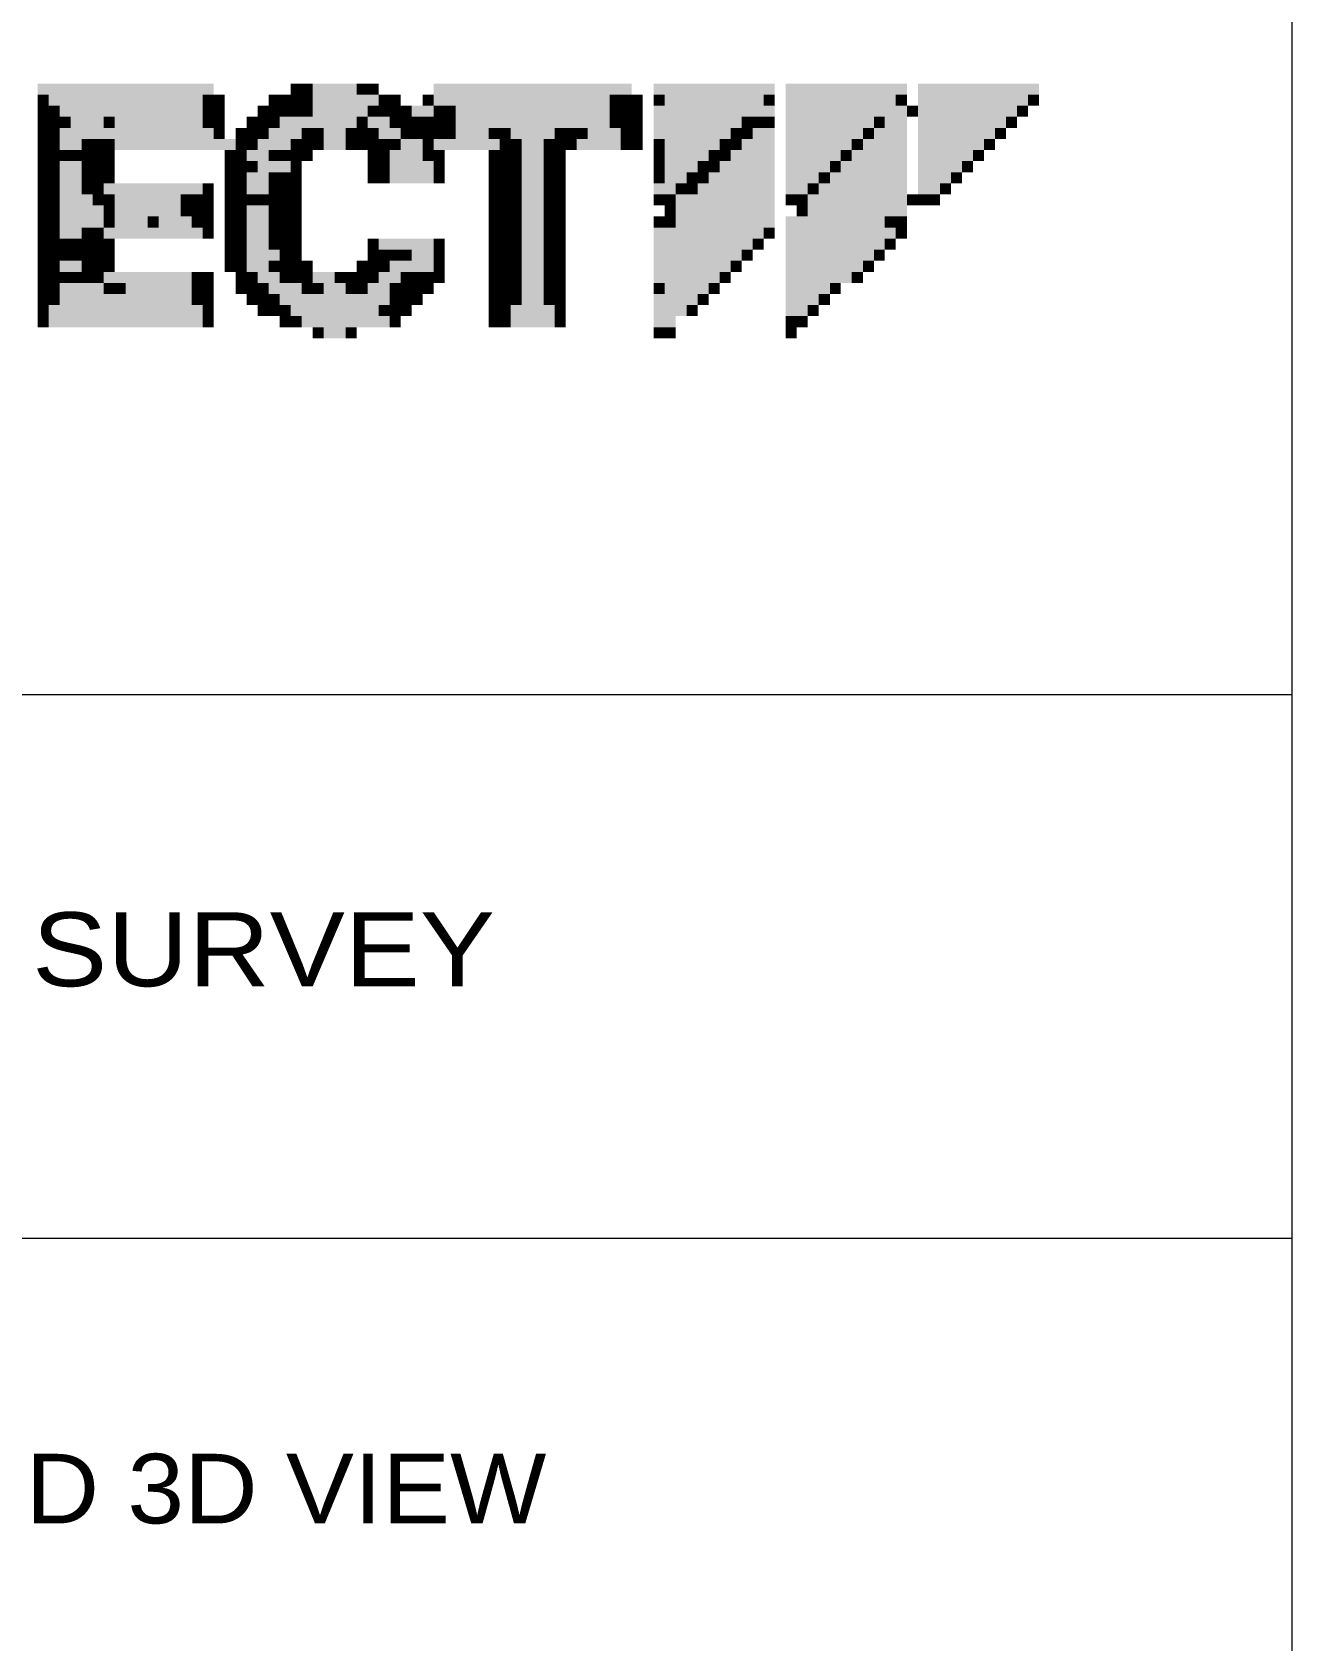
# Paper-space layout '02 Chimney' of a CAD drawing. Header units: millimetres. Extents: x 5 to 415, y 5 to 287.
# Drawn here: x 377.73 to 414.51, y 52.41 to 99.39 of the extents above; entities that cross this region are included whole.
import ezdxf

# ---------------------------------------------------------------- set-up
doc = ezdxf.new("R2010")
doc.units = ezdxf.units.MM
for name, color, linetype in [('BRANDING', 7, 'Continuous'), ('SHEET_GEOMETRY', 7, 'Continuous'), ('SHEET_TEXT', 7, 'Continuous')]:
    doc.layers.add(name, color=color, linetype=linetype)

# ---------------------------------------------------------------- blocks, each defined once
blk = doc.blocks.new('SHEET_02_CHIMNEY')
at = {"layer": 'BRANDING', "color": 255}
for points in [[(377.888, 97.563), (383.029, 97.563), (377.888, 97.886), (383.029, 97.886)], [(385.278, 97.563), (385.599, 97.563), (385.278, 97.886), (385.599, 97.886)], [(387.527, 97.563), (387.848, 97.563), (387.527, 97.886), (387.848, 97.886)], [(389.455, 97.563), (395.238, 97.563), (389.455, 97.886), (395.238, 97.886)], [(395.881, 97.563), (399.415, 97.563), (395.881, 97.886), (399.415, 97.886)], [(399.736, 97.563), (403.271, 97.563), (399.736, 97.886), (403.271, 97.886)], [(403.592, 97.563), (407.126, 97.563), (403.592, 97.886), (407.126, 97.886)], [(389.133, 97.24), (389.455, 97.24), (389.133, 97.563), (389.455, 97.563)], [(395.238, 97.24), (395.56, 97.24), (395.238, 97.563), (395.56, 97.563)], [(402.949, 97.24), (403.271, 97.24), (402.949, 97.563), (403.271, 97.563)], [(388.812, 96.916), (389.455, 96.916), (388.812, 97.24), (389.455, 97.24)], [(389.133, 96.593), (389.455, 96.593), (389.133, 96.916), (389.455, 96.916)], [(403.271, 96.916), (403.592, 96.916), (403.271, 97.24), (403.592, 97.24)], [(389.455, 96.269), (389.776, 96.269), (389.455, 96.593), (389.776, 96.593)], [(383.029, 95.946), (383.671, 95.946), (383.029, 96.269), (383.671, 96.269)], [(385.599, 95.623), (385.92, 95.623), (385.599, 95.946), (385.92, 95.946)], [(386.242, 95.946), (386.884, 95.946), (386.242, 96.269), (386.884, 96.269)], [(391.061, 95.623), (391.383, 95.623), (391.061, 95.946), (391.383, 95.946)], [(395.238, 95.946), (395.56, 95.946), (395.238, 96.269), (395.56, 96.269)], [(391.061, 95.299), (391.383, 95.299), (391.061, 95.623), (391.383, 95.623)], [(404.877, 95.299), (405.199, 95.299), (404.877, 95.623), (405.199, 95.623)], [(387.527, 94.976), (387.848, 94.976), (387.527, 95.299), (387.848, 95.299)], [(391.061, 94.976), (391.383, 94.976), (391.061, 95.299), (391.383, 95.299)], [(391.061, 94.653), (391.383, 94.653), (391.061, 94.976), (391.383, 94.976)], [(404.235, 94.653), (404.556, 94.653), (404.235, 94.976), (404.556, 94.976)], [(404.556, 94.976), (404.877, 94.976), (404.556, 95.299), (404.877, 95.299)], [(391.061, 94.329), (391.383, 94.329), (391.061, 94.653), (391.383, 94.653)], [(403.271, 94.329), (403.592, 94.329), (403.271, 94.653), (403.592, 94.653)], [(403.913, 94.329), (404.235, 94.329), (403.913, 94.653), (404.235, 94.653)], [(391.061, 94.006), (391.383, 94.006), (391.061, 94.329), (391.383, 94.329)], [(391.061, 93.682), (391.383, 93.682), (391.061, 94.006), (391.383, 94.006)], [(396.202, 94.006), (396.523, 94.006), (396.202, 94.329), (396.523, 94.329)], [(400.058, 94.006), (400.379, 94.006), (400.058, 94.329), (400.379, 94.329)], [(382.707, 93.359), (383.029, 93.359), (382.707, 93.682), (383.029, 93.682)], [(391.061, 93.359), (391.383, 93.359), (391.061, 93.682), (391.383, 93.682)], [(402.949, 93.359), (403.271, 93.359), (402.949, 93.682), (403.271, 93.682)], [(387.527, 93.036), (387.848, 93.036), (387.527, 93.359), (387.848, 93.359)], [(391.061, 93.036), (391.383, 93.036), (391.061, 93.359), (391.383, 93.359)], [(391.061, 92.712), (391.383, 92.712), (391.061, 93.036), (391.383, 93.036)], [(398.451, 92.712), (398.773, 92.712), (398.451, 93.036), (398.773, 93.036)], [(398.773, 93.036), (399.094, 93.036), (398.773, 93.359), (399.094, 93.359)], [(402.307, 92.712), (402.628, 92.712), (402.307, 93.036), (402.628, 93.036)], [(402.628, 93.036), (402.949, 93.036), (402.628, 93.359), (402.949, 93.359)], [(387.206, 92.389), (387.527, 92.389), (387.206, 92.712), (387.527, 92.712)], [(391.061, 92.389), (391.383, 92.389), (391.061, 92.712), (391.383, 92.712)], [(398.13, 92.389), (398.451, 92.389), (398.13, 92.712), (398.451, 92.712)], [(401.986, 92.389), (402.307, 92.389), (401.986, 92.712), (402.307, 92.712)], [(389.455, 92.066), (389.776, 92.066), (389.455, 92.389), (389.776, 92.389)], [(391.061, 92.066), (391.383, 92.066), (391.061, 92.389), (391.383, 92.389)], [(397.809, 92.066), (398.13, 92.066), (397.809, 92.389), (398.13, 92.389)], [(401.664, 92.066), (401.986, 92.066), (401.664, 92.389), (401.986, 92.389)], [(391.061, 91.742), (391.383, 91.742), (391.061, 92.066), (391.383, 92.066)], [(391.061, 91.419), (391.383, 91.419), (391.061, 91.742), (391.383, 91.742)], [(397.166, 91.419), (397.487, 91.419), (397.166, 91.742), (397.487, 91.742)], [(397.487, 91.742), (397.809, 91.742), (397.487, 92.066), (397.809, 92.066)], [(391.061, 91.095), (391.383, 91.095), (391.061, 91.419), (391.383, 91.419)], [(396.845, 91.095), (397.166, 91.095), (396.845, 91.419), (397.166, 91.419)], [(385.92, 90.449), (386.242, 90.449), (385.92, 90.772), (386.242, 90.772)], [(386.884, 90.449), (387.206, 90.449), (386.884, 90.772), (387.206, 90.772)], [(388.17, 90.772), (388.491, 90.772), (388.17, 91.095), (388.491, 91.095)], [(391.061, 90.772), (391.383, 90.772), (391.061, 91.095), (391.383, 91.095)], [(396.202, 90.449), (396.523, 90.449), (396.202, 90.772), (396.523, 90.772)]]:
    blk.add_solid(points, dxfattribs=at)
at = {"layer": 'BRANDING', "color": 254}
for points in [[(385.599, 97.563), (385.92, 97.563), (385.599, 97.886), (385.92, 97.886)], [(387.206, 97.563), (387.527, 97.563), (387.206, 97.886), (387.527, 97.886)], [(383.029, 97.24), (383.35, 97.24), (383.029, 97.563), (383.35, 97.563)], [(384.635, 97.24), (384.957, 97.24), (384.635, 97.563), (384.957, 97.563)], [(388.17, 97.24), (388.491, 97.24), (388.17, 97.563), (388.491, 97.563)], [(399.094, 97.24), (399.415, 97.24), (399.094, 97.563), (399.415, 97.563)], [(406.805, 97.24), (407.126, 97.24), (406.805, 97.563), (407.126, 97.563)], [(383.029, 96.916), (383.35, 96.916), (383.029, 97.24), (383.35, 97.24)], [(383.029, 96.593), (383.35, 96.593), (383.029, 96.916), (383.35, 96.916)], [(395.238, 96.916), (395.56, 96.916), (395.238, 97.24), (395.56, 97.24)], [(395.238, 96.593), (395.56, 96.593), (395.238, 96.916), (395.56, 96.916)], [(398.451, 96.593), (398.773, 96.593), (398.451, 96.916), (398.773, 96.916)], [(398.773, 96.916), (399.415, 96.916), (398.773, 97.24), (399.415, 97.24)], [(402.307, 96.593), (402.628, 96.593), (402.307, 96.916), (402.628, 96.916)], [(402.628, 96.916), (403.271, 96.916), (402.628, 97.24), (403.271, 97.24)], [(406.162, 96.593), (406.484, 96.593), (406.162, 96.916), (406.484, 96.916)], [(406.484, 96.916), (406.805, 96.916), (406.484, 97.24), (406.805, 97.24)], [(383.029, 96.269), (383.35, 96.269), (383.029, 96.593), (383.35, 96.593)], [(395.238, 96.269), (395.56, 96.269), (395.238, 96.593), (395.56, 96.593)], [(398.13, 96.269), (398.451, 96.269), (398.13, 96.593), (398.451, 96.593)], [(401.986, 96.269), (402.307, 96.269), (401.986, 96.593), (402.307, 96.593)], [(405.841, 96.269), (406.162, 96.269), (405.841, 96.593), (406.162, 96.593)], [(379.816, 95.623), (380.137, 95.623), (379.816, 95.946), (380.137, 95.946)], [(380.137, 95.946), (383.029, 95.946), (380.137, 96.269), (383.029, 96.269)], [(383.35, 95.623), (383.671, 95.623), (383.35, 95.946), (383.671, 95.946)], [(385.92, 95.946), (386.242, 95.946), (385.92, 96.269), (386.242, 96.269)], [(386.884, 95.946), (387.206, 95.946), (386.884, 96.269), (387.206, 96.269)], [(389.455, 95.946), (390.097, 95.946), (389.455, 96.269), (390.097, 96.269)], [(393.31, 95.946), (393.632, 95.946), (393.31, 96.269), (393.632, 96.269)], [(394.917, 95.946), (395.238, 95.946), (394.917, 96.269), (395.238, 96.269)], [(397.487, 95.623), (397.809, 95.623), (397.487, 95.946), (397.809, 95.946)], [(397.809, 95.946), (398.13, 95.946), (397.809, 96.269), (398.13, 96.269)], [(401.343, 95.623), (401.664, 95.623), (401.343, 95.946), (401.664, 95.946)], [(401.664, 95.946), (401.986, 95.946), (401.664, 96.269), (401.986, 96.269)], [(405.199, 95.623), (405.52, 95.623), (405.199, 95.946), (405.52, 95.946)], [(405.52, 95.946), (405.841, 95.946), (405.52, 96.269), (405.841, 96.269)], [(379.816, 95.299), (380.137, 95.299), (379.816, 95.623), (380.137, 95.623)], [(387.527, 95.299), (387.848, 95.299), (387.527, 95.623), (387.848, 95.623)], [(397.166, 95.299), (397.487, 95.299), (397.166, 95.623), (397.487, 95.623)], [(401.022, 95.299), (401.343, 95.299), (401.022, 95.623), (401.343, 95.623)], [(379.816, 94.976), (380.137, 94.976), (379.816, 95.299), (380.137, 95.299)], [(382.707, 94.653), (383.029, 94.653), (382.707, 94.976), (383.029, 94.976)], [(385.278, 94.976), (385.599, 94.976), (385.278, 95.299), (385.599, 95.299)], [(385.278, 94.653), (385.599, 94.653), (385.278, 94.976), (385.599, 94.976)], [(387.848, 94.976), (388.17, 94.976), (387.848, 95.299), (388.17, 95.299)], [(389.455, 94.976), (389.776, 94.976), (389.455, 95.299), (389.776, 95.299)], [(396.523, 94.653), (396.845, 94.653), (396.523, 94.976), (396.845, 94.976)], [(396.845, 94.976), (397.166, 94.976), (396.845, 95.299), (397.166, 95.299)], [(400.379, 94.653), (400.7, 94.653), (400.379, 94.976), (400.7, 94.976)], [(400.7, 94.976), (401.022, 94.976), (400.7, 95.299), (401.022, 95.299)], [(382.707, 94.329), (383.029, 94.329), (382.707, 94.653), (383.029, 94.653)], [(385.278, 94.329), (385.599, 94.329), (385.278, 94.653), (385.599, 94.653)], [(396.202, 94.329), (396.523, 94.329), (396.202, 94.653), (396.523, 94.653)], [(400.058, 94.329), (400.379, 94.329), (400.058, 94.653), (400.379, 94.653)], [(382.707, 94.006), (383.029, 94.006), (382.707, 94.329), (383.029, 94.329)], [(382.707, 93.682), (383.029, 93.682), (382.707, 94.006), (383.029, 94.006)], [(385.278, 94.006), (385.599, 94.006), (385.278, 94.329), (385.599, 94.329)], [(385.278, 93.682), (385.599, 93.682), (385.278, 94.006), (385.599, 94.006)], [(395.881, 93.682), (396.202, 93.682), (395.881, 94.006), (396.202, 94.006)], [(396.523, 94.006), (399.415, 94.006), (396.523, 94.329), (399.415, 94.329)], [(396.523, 93.682), (399.415, 93.682), (396.523, 94.006), (399.415, 94.006)], [(399.736, 93.682), (402.628, 93.682), (399.736, 94.006), (402.628, 94.006)], [(400.379, 94.006), (403.271, 94.006), (400.379, 94.329), (403.271, 94.329)], [(402.949, 93.682), (403.271, 93.682), (402.949, 94.006), (403.271, 94.006)], [(385.278, 93.359), (385.599, 93.359), (385.278, 93.682), (385.599, 93.682)], [(399.094, 93.359), (399.415, 93.359), (399.094, 93.682), (399.415, 93.682)], [(379.816, 93.036), (380.137, 93.036), (379.816, 93.359), (380.137, 93.359)], [(379.816, 92.712), (380.137, 92.712), (379.816, 93.036), (380.137, 93.036)], [(385.278, 93.036), (385.599, 93.036), (385.278, 93.359), (385.599, 93.359)], [(387.527, 92.712), (387.848, 92.712), (387.527, 93.036), (387.848, 93.036)], [(379.816, 92.389), (380.137, 92.389), (379.816, 92.712), (380.137, 92.712)], [(383.35, 92.389), (383.671, 92.389), (383.35, 92.712), (383.671, 92.712)], [(385.599, 92.389), (385.92, 92.389), (385.599, 92.712), (385.92, 92.712)], [(380.78, 92.066), (382.386, 92.066), (380.78, 92.389), (382.386, 92.389)], [(382.707, 92.066), (383.029, 92.066), (382.707, 92.389), (383.029, 92.389)], [(386.563, 92.066), (386.884, 92.066), (386.563, 92.389), (386.884, 92.389)], [(383.671, 91.742), (383.993, 91.742), (383.671, 92.066), (383.993, 92.066)], [(383.993, 91.419), (384.314, 91.419), (383.993, 91.742), (384.314, 91.742)], [(384.314, 91.095), (384.635, 91.095), (384.314, 91.419), (384.635, 91.419)], [(377.888, 90.772), (378.209, 90.772), (377.888, 91.095), (378.209, 91.095)], [(384.957, 90.772), (385.278, 90.772), (384.957, 91.095), (385.278, 91.095)], [(386.242, 90.449), (386.884, 90.449), (386.242, 90.772), (386.884, 90.772)], [(395.881, 90.449), (396.202, 90.449), (395.881, 90.772), (396.202, 90.772)], [(399.736, 90.449), (400.058, 90.449), (399.736, 90.772), (400.058, 90.772)]]:
    blk.add_solid(points, dxfattribs=at)
at = {"layer": 'BRANDING', "color": 253}
for points in [[(385.92, 97.563), (387.206, 97.563), (385.92, 97.886), (387.206, 97.886)], [(377.888, 97.24), (378.209, 97.24), (377.888, 97.563), (378.209, 97.563)], [(384.957, 97.24), (385.278, 97.24), (384.957, 97.563), (385.278, 97.563)], [(395.881, 97.24), (396.202, 97.24), (395.881, 97.563), (396.202, 97.563)], [(377.888, 96.916), (378.209, 96.916), (377.888, 97.24), (378.209, 97.24)], [(377.888, 96.593), (378.209, 96.593), (377.888, 96.916), (378.209, 96.916)], [(383.993, 96.593), (384.314, 96.593), (383.993, 96.916), (384.314, 96.916)], [(384.314, 96.916), (384.635, 96.916), (384.314, 97.24), (384.635, 97.24)], [(388.491, 96.916), (388.812, 96.916), (388.491, 97.24), (388.812, 97.24)], [(389.455, 96.593), (389.776, 96.593), (389.455, 96.916), (389.776, 96.916)], [(398.773, 96.593), (399.094, 96.593), (398.773, 96.916), (399.094, 96.916)], [(377.888, 96.269), (378.209, 96.269), (377.888, 96.593), (378.209, 96.593)], [(383.671, 96.269), (383.993, 96.269), (383.671, 96.593), (383.993, 96.593)], [(389.133, 96.269), (389.455, 96.269), (389.133, 96.593), (389.455, 96.593)], [(398.451, 96.269), (398.773, 96.269), (398.451, 96.593), (398.773, 96.593)], [(377.888, 95.946), (378.209, 95.946), (377.888, 96.269), (378.209, 96.269)], [(377.888, 95.623), (378.209, 95.623), (377.888, 95.946), (378.209, 95.946)], [(379.816, 95.946), (380.137, 95.946), (379.816, 96.269), (380.137, 96.269)], [(387.206, 95.946), (387.527, 95.946), (387.206, 96.269), (387.527, 96.269)], [(387.527, 95.623), (387.848, 95.623), (387.527, 95.946), (387.848, 95.946)], [(389.455, 95.623), (389.776, 95.623), (389.455, 95.946), (389.776, 95.946)], [(390.097, 95.946), (391.383, 95.946), (390.097, 96.269), (391.383, 96.269)], [(392.989, 95.623), (393.31, 95.623), (392.989, 95.946), (393.31, 95.946)], [(393.632, 95.946), (394.917, 95.946), (393.632, 96.269), (394.917, 96.269)], [(395.881, 95.946), (396.202, 95.946), (395.881, 96.269), (396.202, 96.269)], [(395.881, 95.623), (396.202, 95.623), (395.881, 95.946), (396.202, 95.946)], [(397.809, 95.623), (398.13, 95.623), (397.809, 95.946), (398.13, 95.946)], [(398.13, 95.946), (398.451, 95.946), (398.13, 96.269), (398.451, 96.269)], [(377.888, 95.299), (378.209, 95.299), (377.888, 95.623), (378.209, 95.623)], [(383.35, 95.299), (383.671, 95.299), (383.35, 95.623), (383.671, 95.623)], [(385.278, 95.299), (385.599, 95.299), (385.278, 95.623), (385.599, 95.623)], [(389.455, 95.299), (389.776, 95.299), (389.455, 95.623), (389.776, 95.623)], [(392.989, 95.299), (393.31, 95.299), (392.989, 95.623), (393.31, 95.623)], [(395.881, 95.299), (396.202, 95.299), (395.881, 95.623), (396.202, 95.623)], [(397.487, 95.299), (397.809, 95.299), (397.487, 95.623), (397.809, 95.623)], [(377.888, 94.976), (378.209, 94.976), (377.888, 95.299), (378.209, 95.299)], [(377.888, 94.653), (378.209, 94.653), (377.888, 94.976), (378.209, 94.976)], [(388.17, 94.976), (389.455, 94.976), (388.17, 95.299), (389.455, 95.299)], [(392.989, 94.976), (393.31, 94.976), (392.989, 95.299), (393.31, 95.299)], [(392.989, 94.653), (393.31, 94.653), (392.989, 94.976), (393.31, 94.976)], [(395.881, 94.976), (396.202, 94.976), (395.881, 95.299), (396.202, 95.299)], [(396.845, 94.653), (397.166, 94.653), (396.845, 94.976), (397.166, 94.976)], [(397.166, 94.976), (397.487, 94.976), (397.166, 95.299), (397.487, 95.299)], [(377.888, 94.329), (378.209, 94.329), (377.888, 94.653), (378.209, 94.653)], [(392.989, 94.329), (393.31, 94.329), (392.989, 94.653), (393.31, 94.653)], [(395.881, 94.329), (396.202, 94.329), (395.881, 94.653), (396.202, 94.653)], [(399.736, 94.329), (400.058, 94.329), (399.736, 94.653), (400.058, 94.653)], [(403.592, 94.329), (403.913, 94.329), (403.592, 94.653), (403.913, 94.653)], [(377.888, 94.006), (378.209, 94.006), (377.888, 94.329), (378.209, 94.329)], [(377.888, 93.682), (378.209, 93.682), (377.888, 94.006), (378.209, 94.006)], [(392.989, 94.006), (393.31, 94.006), (392.989, 94.329), (393.31, 94.329)], [(392.989, 93.682), (393.31, 93.682), (392.989, 94.006), (393.31, 94.006)], [(396.202, 93.682), (396.523, 93.682), (396.202, 94.006), (396.523, 94.006)], [(402.628, 93.682), (402.949, 93.682), (402.628, 94.006), (402.949, 94.006)], [(377.888, 93.359), (378.209, 93.359), (377.888, 93.682), (378.209, 93.682)], [(379.816, 93.359), (382.707, 93.359), (379.816, 93.682), (382.707, 93.682)], [(392.989, 93.359), (393.31, 93.359), (392.989, 93.682), (393.31, 93.682)], [(377.888, 93.036), (378.209, 93.036), (377.888, 93.359), (378.209, 93.359)], [(377.888, 92.712), (378.209, 92.712), (377.888, 93.036), (378.209, 93.036)], [(383.35, 93.036), (383.671, 93.036), (383.35, 93.359), (383.671, 93.359)], [(383.35, 92.712), (383.671, 92.712), (383.35, 93.036), (383.671, 93.036)], [(385.278, 92.712), (385.599, 92.712), (385.278, 93.036), (385.599, 93.036)], [(389.455, 93.036), (389.776, 93.036), (389.455, 93.359), (389.776, 93.359)], [(389.455, 92.712), (389.776, 92.712), (389.455, 93.036), (389.776, 93.036)], [(392.989, 93.036), (393.31, 93.036), (392.989, 93.359), (393.31, 93.359)], [(392.989, 92.712), (393.31, 92.712), (392.989, 93.036), (393.31, 93.036)], [(377.888, 92.389), (378.209, 92.389), (377.888, 92.712), (378.209, 92.712)], [(389.455, 92.389), (389.776, 92.389), (389.455, 92.712), (389.776, 92.712)], [(392.989, 92.389), (393.31, 92.389), (392.989, 92.712), (393.31, 92.712)], [(377.888, 92.066), (378.209, 92.066), (377.888, 92.389), (378.209, 92.389)], [(379.816, 92.066), (380.78, 92.066), (379.816, 92.389), (380.78, 92.389)], [(382.386, 92.066), (382.707, 92.066), (382.386, 92.389), (382.707, 92.389)], [(385.92, 92.066), (386.563, 92.066), (385.92, 92.389), (386.563, 92.389)], [(386.884, 92.066), (387.206, 92.066), (386.884, 92.389), (387.206, 92.389)], [(392.989, 92.066), (393.31, 92.066), (392.989, 92.389), (393.31, 92.389)], [(377.888, 91.742), (378.209, 91.742), (377.888, 92.066), (378.209, 92.066)], [(377.888, 91.419), (378.209, 91.419), (377.888, 91.742), (378.209, 91.742)], [(388.812, 91.419), (389.133, 91.419), (388.812, 91.742), (389.133, 91.742)], [(389.133, 91.742), (389.455, 91.742), (389.133, 92.066), (389.455, 92.066)], [(392.989, 91.742), (393.31, 91.742), (392.989, 92.066), (393.31, 92.066)], [(392.989, 91.419), (393.31, 91.419), (392.989, 91.742), (393.31, 91.742)], [(395.881, 91.742), (396.202, 91.742), (395.881, 92.066), (396.202, 92.066)], [(400.7, 91.419), (401.022, 91.419), (400.7, 91.742), (401.022, 91.742)], [(401.022, 91.742), (401.343, 91.742), (401.022, 92.066), (401.343, 92.066)], [(377.888, 91.095), (378.209, 91.095), (377.888, 91.419), (378.209, 91.419)], [(388.491, 91.095), (388.812, 91.095), (388.491, 91.419), (388.812, 91.419)], [(400.379, 91.095), (400.7, 91.095), (400.379, 91.419), (400.7, 91.419)], [(382.707, 90.772), (383.029, 90.772), (382.707, 91.095), (383.029, 91.095)], [(385.278, 90.772), (385.599, 90.772), (385.278, 91.095), (385.599, 91.095)], [(387.527, 90.772), (388.17, 90.772), (387.527, 91.095), (388.17, 91.095)], [(391.383, 90.772), (391.704, 90.772), (391.383, 91.095), (391.704, 91.095)], [(392.989, 90.772), (393.31, 90.772), (392.989, 91.095), (393.31, 91.095)], [(400.058, 90.772), (400.379, 90.772), (400.058, 91.095), (400.379, 91.095)]]:
    blk.add_solid(points, dxfattribs=at)
at = {"layer": 'BRANDING', "color": 146}
for points in [[(378.209, 97.24), (382.707, 97.24), (378.209, 97.563), (382.707, 97.563)], [(385.599, 97.24), (385.92, 97.24), (385.599, 97.563), (385.92, 97.563)], [(387.206, 97.24), (387.848, 97.24), (387.206, 97.563), (387.848, 97.563)], [(394.596, 97.24), (394.917, 97.24), (394.596, 97.563), (394.917, 97.563)], [(378.531, 96.593), (378.852, 96.593), (378.531, 96.916), (378.852, 96.916)], [(378.852, 96.593), (379.816, 96.593), (378.852, 96.916), (379.816, 96.916)], [(379.816, 96.593), (380.137, 96.593), (379.816, 96.916), (380.137, 96.916)], [(382.707, 96.916), (383.029, 96.916), (382.707, 97.24), (383.029, 97.24)], [(382.707, 96.593), (383.029, 96.593), (382.707, 96.916), (383.029, 96.916)], [(384.314, 96.593), (384.635, 96.593), (384.314, 96.916), (384.635, 96.916)], [(384.635, 96.916), (384.957, 96.916), (384.635, 97.24), (384.957, 97.24)], [(384.957, 96.593), (386.242, 96.593), (384.957, 96.916), (386.242, 96.916)], [(385.599, 96.916), (385.92, 96.916), (385.599, 97.24), (385.92, 97.24)], [(385.92, 96.916), (386.884, 96.916), (385.92, 97.24), (386.884, 97.24)], [(386.884, 96.916), (387.527, 96.916), (386.884, 97.24), (387.527, 97.24)], [(387.206, 96.593), (387.527, 96.593), (387.206, 96.916), (387.527, 96.916)], [(387.527, 96.593), (388.17, 96.593), (387.527, 96.916), (388.17, 96.916)], [(388.17, 96.916), (388.491, 96.916), (388.17, 97.24), (388.491, 97.24)], [(388.17, 96.593), (388.491, 96.593), (388.17, 96.916), (388.491, 96.916)], [(390.097, 96.593), (391.061, 96.593), (390.097, 96.916), (391.061, 96.916)], [(391.061, 96.593), (393.31, 96.593), (391.061, 96.916), (393.31, 96.916)], [(393.31, 96.593), (394.596, 96.593), (393.31, 96.916), (394.596, 96.916)], [(394.917, 96.916), (395.238, 96.916), (394.917, 97.24), (395.238, 97.24)], [(394.917, 96.593), (395.238, 96.593), (394.917, 96.916), (395.238, 96.916)], [(378.531, 96.269), (379.494, 96.269), (378.531, 96.593), (379.494, 96.593)], [(379.494, 96.269), (383.029, 96.269), (379.494, 96.593), (383.029, 96.593)], [(383.993, 96.269), (384.314, 96.269), (383.993, 96.593), (384.314, 96.593)], [(384.635, 96.269), (385.599, 96.269), (384.635, 96.593), (385.599, 96.593)], [(385.92, 96.269), (386.242, 96.269), (385.92, 96.593), (386.242, 96.593)], [(386.884, 96.269), (387.206, 96.269), (386.884, 96.593), (387.206, 96.593)], [(387.848, 96.269), (388.491, 96.269), (387.848, 96.593), (388.491, 96.593)], [(388.491, 96.269), (388.812, 96.269), (388.491, 96.593), (388.812, 96.593)], [(391.383, 96.269), (391.704, 96.269), (391.383, 96.593), (391.704, 96.593)], [(391.704, 96.269), (392.989, 96.269), (391.704, 96.593), (392.989, 96.593)], [(394.917, 96.269), (395.238, 96.269), (394.917, 96.593), (395.238, 96.593)], [(378.531, 95.946), (379.173, 95.946), (378.531, 96.269), (379.173, 96.269)], [(378.531, 95.623), (378.852, 95.623), (378.531, 95.946), (378.852, 95.946)], [(378.852, 95.623), (379.173, 95.623), (378.852, 95.946), (379.173, 95.946)], [(379.494, 95.946), (379.816, 95.946), (379.494, 96.269), (379.816, 96.269)], [(379.494, 95.623), (379.816, 95.623), (379.494, 95.946), (379.816, 95.946)], [(383.671, 95.623), (383.993, 95.623), (383.671, 95.946), (383.993, 95.946)], [(383.993, 95.623), (384.635, 95.623), (383.993, 95.946), (384.635, 95.946)], [(384.314, 95.946), (385.278, 95.946), (384.314, 96.269), (385.278, 96.269)], [(384.635, 95.623), (384.957, 95.623), (384.635, 95.946), (384.957, 95.946)], [(387.527, 95.946), (387.848, 95.946), (387.527, 96.269), (387.848, 96.269)], [(387.848, 95.946), (388.17, 95.946), (387.848, 96.269), (388.17, 96.269)], [(388.17, 95.946), (388.491, 95.946), (388.17, 96.269), (388.491, 96.269)], [(388.17, 95.623), (389.133, 95.623), (388.17, 95.946), (389.133, 95.946)], [(388.491, 95.946), (389.133, 95.946), (388.491, 96.269), (389.133, 96.269)], [(389.133, 95.946), (389.455, 95.946), (389.133, 96.269), (389.455, 96.269)], [(391.383, 95.946), (391.704, 95.946), (391.383, 96.269), (391.704, 96.269)], [(392.025, 95.946), (392.668, 95.946), (392.025, 96.269), (392.668, 96.269)], [(392.025, 95.623), (392.668, 95.623), (392.025, 95.946), (392.668, 95.946)], [(378.531, 95.299), (379.173, 95.299), (378.531, 95.623), (379.173, 95.623)], [(379.494, 95.299), (379.816, 95.299), (379.494, 95.623), (379.816, 95.623)], [(383.993, 95.299), (384.314, 95.299), (383.993, 95.623), (384.314, 95.623)], [(384.314, 95.299), (385.278, 95.299), (384.314, 95.623), (385.278, 95.623)], [(387.848, 95.299), (388.17, 95.299), (387.848, 95.623), (388.17, 95.623)], [(392.025, 95.299), (392.668, 95.299), (392.025, 95.623), (392.668, 95.623)], [(378.531, 94.976), (379.173, 94.976), (378.531, 95.299), (379.173, 95.299)], [(378.531, 94.653), (379.173, 94.653), (378.531, 94.976), (379.173, 94.976)], [(379.173, 94.653), (379.494, 94.653), (379.173, 94.976), (379.494, 94.976)], [(379.494, 94.976), (379.816, 94.976), (379.494, 95.299), (379.816, 95.299)], [(379.494, 94.653), (379.816, 94.653), (379.494, 94.976), (379.816, 94.976)], [(383.993, 94.976), (384.635, 94.976), (383.993, 95.299), (384.635, 95.299)], [(383.993, 94.653), (384.635, 94.653), (383.993, 94.976), (384.635, 94.976)], [(384.957, 94.976), (385.278, 94.976), (384.957, 95.299), (385.278, 95.299)], [(384.957, 94.653), (385.278, 94.653), (384.957, 94.976), (385.278, 94.976)], [(392.025, 94.976), (392.668, 94.976), (392.025, 95.299), (392.668, 95.299)], [(392.025, 94.653), (392.668, 94.653), (392.025, 94.976), (392.668, 94.976)], [(378.531, 94.329), (379.494, 94.329), (378.531, 94.653), (379.494, 94.653)], [(379.494, 94.329), (379.816, 94.329), (379.494, 94.653), (379.816, 94.653)], [(382.386, 94.329), (382.707, 94.329), (382.386, 94.653), (382.707, 94.653)], [(383.993, 94.329), (384.314, 94.329), (383.993, 94.653), (384.314, 94.653)], [(384.314, 94.329), (384.635, 94.329), (384.314, 94.653), (384.635, 94.653)], [(384.957, 94.329), (385.278, 94.329), (384.957, 94.653), (385.278, 94.653)], [(392.025, 94.329), (392.668, 94.329), (392.025, 94.653), (392.668, 94.653)], [(378.531, 94.006), (379.173, 94.006), (378.531, 94.329), (379.173, 94.329)], [(378.531, 93.682), (379.816, 93.682), (378.531, 94.006), (379.816, 94.006)], [(379.173, 94.006), (379.816, 94.006), (379.173, 94.329), (379.816, 94.329)], [(379.816, 94.006), (380.137, 94.006), (379.816, 94.329), (380.137, 94.329)], [(380.137, 94.006), (382.065, 94.006), (380.137, 94.329), (382.065, 94.329)], [(382.386, 94.006), (382.707, 94.006), (382.386, 94.329), (382.707, 94.329)], [(382.386, 93.682), (382.707, 93.682), (382.386, 94.006), (382.707, 94.006)], [(383.993, 94.006), (384.635, 94.006), (383.993, 94.329), (384.635, 94.329)], [(383.993, 93.682), (384.635, 93.682), (383.993, 94.006), (384.635, 94.006)], [(384.957, 94.006), (385.278, 94.006), (384.957, 94.329), (385.278, 94.329)], [(384.957, 93.682), (385.278, 93.682), (384.957, 94.006), (385.278, 94.006)], [(392.025, 94.006), (392.668, 94.006), (392.025, 94.329), (392.668, 94.329)], [(392.025, 93.682), (392.668, 93.682), (392.025, 94.006), (392.668, 94.006)], [(378.531, 93.359), (379.173, 93.359), (378.531, 93.682), (379.173, 93.682)], [(379.173, 93.359), (379.494, 93.359), (379.173, 93.682), (379.494, 93.682)], [(379.494, 93.359), (379.816, 93.359), (379.494, 93.682), (379.816, 93.682)], [(383.993, 93.359), (384.635, 93.359), (383.993, 93.682), (384.635, 93.682)], [(384.957, 93.359), (385.278, 93.359), (384.957, 93.682), (385.278, 93.682)], [(392.025, 93.359), (392.668, 93.359), (392.025, 93.682), (392.668, 93.682)], [(378.531, 93.036), (378.852, 93.036), (378.531, 93.359), (378.852, 93.359)], [(378.531, 92.712), (378.852, 92.712), (378.531, 93.036), (378.852, 93.036)], [(378.852, 93.036), (379.173, 93.036), (378.852, 93.359), (379.173, 93.359)], [(378.852, 92.712), (379.173, 92.712), (378.852, 93.036), (379.173, 93.036)], [(379.494, 93.036), (379.816, 93.036), (379.494, 93.359), (379.816, 93.359)], [(379.494, 92.712), (379.816, 92.712), (379.494, 93.036), (379.816, 93.036)], [(383.993, 93.036), (384.635, 93.036), (383.993, 93.359), (384.635, 93.359)], [(383.993, 92.712), (384.957, 92.712), (383.993, 93.036), (384.957, 93.036)], [(384.635, 93.036), (384.957, 93.036), (384.635, 93.359), (384.957, 93.359)], [(384.957, 93.036), (385.278, 93.036), (384.957, 93.359), (385.278, 93.359)], [(387.848, 92.712), (388.17, 92.712), (387.848, 93.036), (388.17, 93.036)], [(392.025, 93.036), (392.668, 93.036), (392.025, 93.359), (392.668, 93.359)], [(392.025, 92.712), (392.668, 92.712), (392.025, 93.036), (392.668, 93.036)], [(378.531, 92.389), (379.173, 92.389), (378.531, 92.712), (379.173, 92.712)], [(379.494, 92.389), (379.816, 92.389), (379.494, 92.712), (379.816, 92.712)], [(383.671, 92.389), (383.993, 92.389), (383.671, 92.712), (383.993, 92.712)], [(383.993, 92.389), (384.635, 92.389), (383.993, 92.712), (384.635, 92.712)], [(384.635, 92.389), (384.957, 92.389), (384.635, 92.712), (384.957, 92.712)], [(385.278, 92.389), (385.599, 92.389), (385.278, 92.712), (385.599, 92.712)], [(388.17, 92.389), (388.812, 92.389), (388.17, 92.712), (388.812, 92.712)], [(388.812, 92.389), (389.455, 92.389), (388.812, 92.712), (389.455, 92.712)], [(392.025, 92.389), (392.668, 92.389), (392.025, 92.712), (392.668, 92.712)], [(378.531, 92.066), (378.852, 92.066), (378.531, 92.389), (378.852, 92.389)], [(378.852, 92.066), (379.173, 92.066), (378.852, 92.389), (379.173, 92.389)], [(379.173, 92.066), (379.494, 92.066), (379.173, 92.389), (379.494, 92.389)], [(379.494, 92.066), (379.816, 92.066), (379.494, 92.389), (379.816, 92.389)], [(384.314, 92.066), (384.957, 92.066), (384.314, 92.389), (384.957, 92.389)], [(384.957, 92.066), (385.278, 92.066), (384.957, 92.389), (385.278, 92.389)], [(385.599, 92.066), (385.92, 92.066), (385.599, 92.389), (385.92, 92.389)], [(387.848, 92.066), (388.491, 92.066), (387.848, 92.389), (388.491, 92.389)], [(388.491, 92.066), (388.812, 92.066), (388.491, 92.389), (388.812, 92.389)], [(392.025, 92.066), (392.668, 92.066), (392.025, 92.389), (392.668, 92.389)], [(378.531, 91.742), (379.173, 91.742), (378.531, 92.066), (379.173, 92.066)], [(378.531, 91.419), (379.494, 91.419), (378.531, 91.742), (379.494, 91.742)], [(379.173, 91.742), (379.816, 91.742), (379.173, 92.066), (379.816, 92.066)], [(379.494, 91.419), (380.78, 91.419), (379.494, 91.742), (380.78, 91.742)], [(380.78, 91.419), (382.386, 91.419), (380.78, 91.742), (382.386, 91.742)], [(383.993, 91.742), (384.314, 91.742), (383.993, 92.066), (384.314, 92.066)], [(384.314, 91.419), (384.635, 91.419), (384.314, 91.742), (384.635, 91.742)], [(384.635, 91.742), (385.599, 91.742), (384.635, 92.066), (385.599, 92.066)], [(384.957, 91.419), (388.17, 91.419), (384.957, 91.742), (388.17, 91.742)], [(387.527, 91.742), (388.17, 91.742), (387.527, 92.066), (388.17, 92.066)], [(388.17, 91.742), (388.491, 91.742), (388.17, 92.066), (388.491, 92.066)], [(388.491, 91.419), (388.812, 91.419), (388.491, 91.742), (388.812, 91.742)], [(388.812, 91.742), (389.133, 91.742), (388.812, 92.066), (389.133, 92.066)], [(392.025, 91.742), (392.668, 91.742), (392.025, 92.066), (392.668, 92.066)], [(392.025, 91.419), (392.668, 91.419), (392.025, 91.742), (392.668, 91.742)], [(384.957, 91.095), (385.278, 91.095), (384.957, 91.419), (385.278, 91.419)], [(386.242, 90.772), (386.884, 90.772), (386.242, 91.095), (386.884, 91.095)]]:
    blk.add_solid(points, dxfattribs=at)
at = {"layer": 'BRANDING', "color": 185}
for points in [[(382.707, 97.24), (383.029, 97.24), (382.707, 97.563), (383.029, 97.563)], [(385.278, 97.24), (385.599, 97.24), (385.278, 97.563), (385.599, 97.563)], [(387.848, 97.24), (388.17, 97.24), (387.848, 97.563), (388.17, 97.563)], [(389.455, 97.24), (394.596, 97.24), (389.455, 97.563), (394.596, 97.563)], [(394.917, 97.24), (395.238, 97.24), (394.917, 97.563), (395.238, 97.563)], [(388.812, 96.593), (389.133, 96.593), (388.812, 96.916), (389.133, 96.916)], [(389.455, 96.916), (389.776, 96.916), (389.455, 97.24), (389.776, 97.24)], [(386.242, 96.269), (386.884, 96.269), (386.242, 96.593), (386.884, 96.593)], [(389.776, 96.269), (390.097, 96.269), (389.776, 96.593), (390.097, 96.593)], [(383.671, 95.946), (383.993, 95.946), (383.671, 96.269), (383.993, 96.269)], [(385.278, 95.623), (385.599, 95.623), (385.278, 95.946), (385.599, 95.946)], [(385.599, 95.946), (385.92, 95.946), (385.599, 96.269), (385.92, 96.269)], [(391.383, 95.623), (391.704, 95.623), (391.383, 95.946), (391.704, 95.946)], [(392.989, 95.946), (393.31, 95.946), (392.989, 96.269), (393.31, 96.269)], [(391.383, 95.299), (391.704, 95.299), (391.383, 95.623), (391.704, 95.623)], [(379.816, 94.653), (382.707, 94.653), (379.816, 94.976), (382.707, 94.976)], [(383.35, 94.976), (383.671, 94.976), (383.35, 95.299), (383.671, 95.299)], [(383.35, 94.653), (383.671, 94.653), (383.35, 94.976), (383.671, 94.976)], [(391.383, 94.976), (391.704, 94.976), (391.383, 95.299), (391.704, 95.299)], [(391.383, 94.653), (391.704, 94.653), (391.383, 94.976), (391.704, 94.976)], [(383.35, 94.329), (383.671, 94.329), (383.35, 94.653), (383.671, 94.653)], [(391.383, 94.329), (391.704, 94.329), (391.383, 94.653), (391.704, 94.653)], [(383.35, 94.006), (383.671, 94.006), (383.35, 94.329), (383.671, 94.329)], [(383.35, 93.682), (383.671, 93.682), (383.35, 94.006), (383.671, 94.006)], [(391.383, 94.006), (391.704, 94.006), (391.383, 94.329), (391.704, 94.329)], [(391.383, 93.682), (391.704, 93.682), (391.383, 94.006), (391.704, 94.006)], [(383.35, 93.359), (383.671, 93.359), (383.35, 93.682), (383.671, 93.682)], [(391.383, 93.359), (391.704, 93.359), (391.383, 93.682), (391.704, 93.682)], [(387.848, 93.036), (389.455, 93.036), (387.848, 93.359), (389.455, 93.359)], [(391.383, 93.036), (391.704, 93.036), (391.383, 93.359), (391.704, 93.359)], [(391.383, 92.712), (391.704, 92.712), (391.383, 93.036), (391.704, 93.036)], [(387.527, 92.389), (387.848, 92.389), (387.527, 92.712), (387.848, 92.712)], [(391.383, 92.389), (391.704, 92.389), (391.383, 92.712), (391.704, 92.712)], [(383.671, 92.066), (383.993, 92.066), (383.671, 92.389), (383.993, 92.389)], [(387.206, 92.066), (387.527, 92.066), (387.206, 92.389), (387.527, 92.389)], [(389.133, 92.066), (389.455, 92.066), (389.133, 92.389), (389.455, 92.389)], [(391.383, 92.066), (391.704, 92.066), (391.383, 92.389), (391.704, 92.389)], [(382.707, 91.742), (383.029, 91.742), (382.707, 92.066), (383.029, 92.066)], [(382.707, 91.419), (383.029, 91.419), (382.707, 91.742), (383.029, 91.742)], [(391.383, 91.742), (391.704, 91.742), (391.383, 92.066), (391.704, 92.066)], [(391.383, 91.419), (391.704, 91.419), (391.383, 91.742), (391.704, 91.742)], [(382.707, 91.095), (383.029, 91.095), (382.707, 91.419), (383.029, 91.419)], [(384.635, 91.095), (384.957, 91.095), (384.635, 91.419), (384.957, 91.419)], [(388.17, 91.095), (388.491, 91.095), (388.17, 91.419), (388.491, 91.419)], [(391.383, 91.095), (391.704, 91.095), (391.383, 91.419), (391.704, 91.419)], [(392.989, 91.095), (393.31, 91.095), (392.989, 91.419), (393.31, 91.419)], [(378.209, 90.772), (382.707, 90.772), (378.209, 91.095), (382.707, 91.095)], [(385.599, 90.772), (386.242, 90.772), (385.599, 91.095), (386.242, 91.095)], [(386.884, 90.772), (387.527, 90.772), (386.884, 91.095), (387.527, 91.095)], [(391.704, 90.772), (392.989, 90.772), (391.704, 91.095), (392.989, 91.095)]]:
    blk.add_solid(points, dxfattribs=at)
at = {"layer": 'BRANDING', "color": 156}
for points in [[(385.92, 97.24), (387.206, 97.24), (385.92, 97.563), (387.206, 97.563)], [(378.209, 96.916), (378.531, 96.916), (378.209, 97.24), (378.531, 97.24)], [(378.209, 96.593), (378.531, 96.593), (378.209, 96.916), (378.531, 96.916)], [(378.531, 96.916), (382.707, 96.916), (378.531, 97.24), (382.707, 97.24)], [(380.137, 96.593), (382.707, 96.593), (380.137, 96.916), (382.707, 96.916)], [(384.635, 96.593), (384.957, 96.593), (384.635, 96.916), (384.957, 96.916)], [(384.957, 96.916), (385.278, 96.916), (384.957, 97.24), (385.278, 97.24)], [(385.278, 96.916), (385.599, 96.916), (385.278, 97.24), (385.599, 97.24)], [(386.242, 96.593), (387.206, 96.593), (386.242, 96.916), (387.206, 96.916)], [(387.527, 96.916), (387.848, 96.916), (387.527, 97.24), (387.848, 97.24)], [(387.848, 96.916), (388.17, 96.916), (387.848, 97.24), (388.17, 97.24)], [(388.491, 96.593), (388.812, 96.593), (388.491, 96.916), (388.812, 96.916)], [(389.776, 96.916), (390.097, 96.916), (389.776, 97.24), (390.097, 97.24)], [(389.776, 96.593), (390.097, 96.593), (389.776, 96.916), (390.097, 96.916)], [(390.097, 96.916), (394.596, 96.916), (390.097, 97.24), (394.596, 97.24)], [(394.596, 96.916), (394.917, 96.916), (394.596, 97.24), (394.917, 97.24)], [(394.596, 96.593), (394.917, 96.593), (394.596, 96.916), (394.917, 96.916)], [(378.209, 96.269), (378.531, 96.269), (378.209, 96.593), (378.531, 96.593)], [(384.314, 96.269), (384.635, 96.269), (384.314, 96.593), (384.635, 96.593)], [(385.599, 96.269), (385.92, 96.269), (385.599, 96.593), (385.92, 96.593)], [(387.206, 96.269), (387.527, 96.269), (387.206, 96.593), (387.527, 96.593)], [(387.527, 96.269), (387.848, 96.269), (387.527, 96.593), (387.848, 96.593)], [(388.812, 96.269), (389.133, 96.269), (388.812, 96.593), (389.133, 96.593)], [(390.097, 96.269), (391.061, 96.269), (390.097, 96.593), (391.061, 96.593)], [(391.061, 96.269), (391.383, 96.269), (391.061, 96.593), (391.383, 96.593)], [(392.989, 96.269), (393.31, 96.269), (392.989, 96.593), (393.31, 96.593)], [(393.31, 96.269), (393.632, 96.269), (393.31, 96.593), (393.632, 96.593)], [(393.632, 96.269), (393.953, 96.269), (393.632, 96.593), (393.953, 96.593)], [(393.953, 96.269), (394.917, 96.269), (393.953, 96.593), (394.917, 96.593)], [(378.209, 95.946), (378.531, 95.946), (378.209, 96.269), (378.531, 96.269)], [(378.209, 95.623), (378.531, 95.623), (378.209, 95.946), (378.531, 95.946)], [(379.173, 95.946), (379.494, 95.946), (379.173, 96.269), (379.494, 96.269)], [(379.173, 95.623), (379.494, 95.623), (379.173, 95.946), (379.494, 95.946)], [(383.993, 95.946), (384.314, 95.946), (383.993, 96.269), (384.314, 96.269)], [(384.957, 95.623), (385.278, 95.623), (384.957, 95.946), (385.278, 95.946)], [(385.278, 95.946), (385.599, 95.946), (385.278, 96.269), (385.599, 96.269)], [(387.848, 95.623), (388.17, 95.623), (387.848, 95.946), (388.17, 95.946)], [(389.133, 95.623), (389.455, 95.623), (389.133, 95.946), (389.455, 95.946)], [(391.704, 95.946), (392.025, 95.946), (391.704, 96.269), (392.025, 96.269)], [(391.704, 95.623), (392.025, 95.623), (391.704, 95.946), (392.025, 95.946)], [(392.668, 95.946), (392.989, 95.946), (392.668, 96.269), (392.989, 96.269)], [(392.668, 95.623), (392.989, 95.623), (392.668, 95.946), (392.989, 95.946)], [(378.209, 95.299), (378.531, 95.299), (378.209, 95.623), (378.531, 95.623)], [(379.173, 95.299), (379.494, 95.299), (379.173, 95.623), (379.494, 95.623)], [(383.671, 95.299), (383.993, 95.299), (383.671, 95.623), (383.993, 95.623)], [(388.17, 95.299), (389.455, 95.299), (388.17, 95.623), (389.455, 95.623)], [(391.704, 95.299), (392.025, 95.299), (391.704, 95.623), (392.025, 95.623)], [(392.668, 95.299), (392.989, 95.299), (392.668, 95.623), (392.989, 95.623)], [(378.209, 94.976), (378.531, 94.976), (378.209, 95.299), (378.531, 95.299)], [(378.209, 94.653), (378.531, 94.653), (378.209, 94.976), (378.531, 94.976)], [(379.173, 94.976), (379.494, 94.976), (379.173, 95.299), (379.494, 95.299)], [(383.671, 94.976), (383.993, 94.976), (383.671, 95.299), (383.993, 95.299)], [(383.671, 94.653), (383.993, 94.653), (383.671, 94.976), (383.993, 94.976)], [(384.635, 94.976), (384.957, 94.976), (384.635, 95.299), (384.957, 95.299)], [(384.635, 94.653), (384.957, 94.653), (384.635, 94.976), (384.957, 94.976)], [(391.704, 94.976), (392.025, 94.976), (391.704, 95.299), (392.025, 95.299)], [(391.704, 94.653), (392.025, 94.653), (391.704, 94.976), (392.025, 94.976)], [(392.668, 94.976), (392.989, 94.976), (392.668, 95.299), (392.989, 95.299)], [(392.668, 94.653), (392.989, 94.653), (392.668, 94.976), (392.989, 94.976)], [(378.209, 94.329), (378.531, 94.329), (378.209, 94.653), (378.531, 94.653)], [(379.816, 94.329), (380.137, 94.329), (379.816, 94.653), (380.137, 94.653)], [(380.137, 94.329), (380.78, 94.329), (380.137, 94.653), (380.78, 94.653)], [(380.78, 94.329), (382.065, 94.329), (380.78, 94.653), (382.065, 94.653)], [(382.065, 94.329), (382.386, 94.329), (382.065, 94.653), (382.386, 94.653)], [(383.671, 94.329), (383.993, 94.329), (383.671, 94.653), (383.993, 94.653)], [(384.635, 94.329), (384.957, 94.329), (384.635, 94.653), (384.957, 94.653)], [(391.704, 94.329), (392.025, 94.329), (391.704, 94.653), (392.025, 94.653)], [(392.668, 94.329), (392.989, 94.329), (392.668, 94.653), (392.989, 94.653)], [(378.209, 94.006), (378.531, 94.006), (378.209, 94.329), (378.531, 94.329)], [(378.209, 93.682), (378.531, 93.682), (378.209, 94.006), (378.531, 94.006)], [(379.816, 93.682), (380.137, 93.682), (379.816, 94.006), (380.137, 94.006)], [(380.137, 93.682), (381.101, 93.682), (380.137, 94.006), (381.101, 94.006)], [(381.101, 93.682), (381.422, 93.682), (381.101, 94.006), (381.422, 94.006)], [(381.422, 93.682), (382.386, 93.682), (381.422, 94.006), (382.386, 94.006)], [(382.065, 94.006), (382.386, 94.006), (382.065, 94.329), (382.386, 94.329)], [(383.671, 94.006), (383.993, 94.006), (383.671, 94.329), (383.993, 94.329)], [(383.671, 93.682), (383.993, 93.682), (383.671, 94.006), (383.993, 94.006)], [(384.635, 94.006), (384.957, 94.006), (384.635, 94.329), (384.957, 94.329)], [(384.635, 93.682), (384.957, 93.682), (384.635, 94.006), (384.957, 94.006)], [(391.704, 94.006), (392.025, 94.006), (391.704, 94.329), (392.025, 94.329)], [(391.704, 93.682), (392.025, 93.682), (391.704, 94.006), (392.025, 94.006)], [(392.668, 94.006), (392.989, 94.006), (392.668, 94.329), (392.989, 94.329)], [(392.668, 93.682), (392.989, 93.682), (392.668, 94.006), (392.989, 94.006)], [(378.209, 93.359), (378.531, 93.359), (378.209, 93.682), (378.531, 93.682)], [(383.671, 93.359), (383.993, 93.359), (383.671, 93.682), (383.993, 93.682)], [(384.635, 93.359), (384.957, 93.359), (384.635, 93.682), (384.957, 93.682)], [(391.704, 93.359), (392.025, 93.359), (391.704, 93.682), (392.025, 93.682)], [(392.668, 93.359), (392.989, 93.359), (392.668, 93.682), (392.989, 93.682)], [(378.209, 93.036), (378.531, 93.036), (378.209, 93.359), (378.531, 93.359)], [(378.209, 92.712), (378.531, 92.712), (378.209, 93.036), (378.531, 93.036)], [(379.173, 93.036), (379.494, 93.036), (379.173, 93.359), (379.494, 93.359)], [(379.173, 92.712), (379.494, 92.712), (379.173, 93.036), (379.494, 93.036)], [(383.671, 93.036), (383.993, 93.036), (383.671, 93.359), (383.993, 93.359)], [(383.671, 92.712), (383.993, 92.712), (383.671, 93.036), (383.993, 93.036)], [(384.957, 92.712), (385.278, 92.712), (384.957, 93.036), (385.278, 93.036)], [(388.17, 92.712), (388.491, 92.712), (388.17, 93.036), (388.491, 93.036)], [(388.491, 92.712), (388.812, 92.712), (388.491, 93.036), (388.812, 93.036)], [(388.812, 92.712), (389.455, 92.712), (388.812, 93.036), (389.455, 93.036)], [(391.704, 93.036), (392.025, 93.036), (391.704, 93.359), (392.025, 93.359)], [(391.704, 92.712), (392.025, 92.712), (391.704, 93.036), (392.025, 93.036)], [(392.668, 93.036), (392.989, 93.036), (392.668, 93.359), (392.989, 93.359)], [(392.668, 92.712), (392.989, 92.712), (392.668, 93.036), (392.989, 93.036)], [(378.209, 92.389), (378.531, 92.389), (378.209, 92.712), (378.531, 92.712)], [(379.173, 92.389), (379.494, 92.389), (379.173, 92.712), (379.494, 92.712)], [(384.957, 92.389), (385.278, 92.389), (384.957, 92.712), (385.278, 92.712)], [(387.848, 92.389), (388.17, 92.389), (387.848, 92.712), (388.17, 92.712)], [(391.704, 92.389), (392.025, 92.389), (391.704, 92.712), (392.025, 92.712)], [(392.668, 92.389), (392.989, 92.389), (392.668, 92.712), (392.989, 92.712)], [(378.209, 92.066), (378.531, 92.066), (378.209, 92.389), (378.531, 92.389)], [(383.993, 92.066), (384.314, 92.066), (383.993, 92.389), (384.314, 92.389)], [(385.278, 92.066), (385.599, 92.066), (385.278, 92.389), (385.599, 92.389)], [(387.527, 92.066), (387.848, 92.066), (387.527, 92.389), (387.848, 92.389)], [(388.812, 92.066), (389.133, 92.066), (388.812, 92.389), (389.133, 92.389)], [(391.704, 92.066), (392.025, 92.066), (391.704, 92.389), (392.025, 92.389)], [(392.668, 92.066), (392.989, 92.066), (392.668, 92.389), (392.989, 92.389)], [(378.209, 91.742), (378.531, 91.742), (378.209, 92.066), (378.531, 92.066)], [(378.209, 91.419), (378.531, 91.419), (378.209, 91.742), (378.531, 91.742)], [(379.816, 91.742), (380.137, 91.742), (379.816, 92.066), (380.137, 92.066)], [(380.137, 91.742), (380.458, 91.742), (380.137, 92.066), (380.458, 92.066)], [(380.458, 91.742), (382.386, 91.742), (380.458, 92.066), (382.386, 92.066)], [(382.386, 91.742), (382.707, 91.742), (382.386, 92.066), (382.707, 92.066)], [(382.386, 91.419), (382.707, 91.419), (382.386, 91.742), (382.707, 91.742)], [(384.314, 91.742), (384.635, 91.742), (384.314, 92.066), (384.635, 92.066)], [(384.635, 91.419), (384.957, 91.419), (384.635, 91.742), (384.957, 91.742)], [(385.599, 91.742), (385.92, 91.742), (385.599, 92.066), (385.92, 92.066)], [(385.92, 91.742), (386.242, 91.742), (385.92, 92.066), (386.242, 92.066)], [(386.242, 91.742), (386.884, 91.742), (386.242, 92.066), (386.884, 92.066)], [(386.884, 91.742), (387.206, 91.742), (386.884, 92.066), (387.206, 92.066)], [(387.206, 91.742), (387.527, 91.742), (387.206, 92.066), (387.527, 92.066)], [(388.17, 91.419), (388.491, 91.419), (388.17, 91.742), (388.491, 91.742)], [(388.491, 91.742), (388.812, 91.742), (388.491, 92.066), (388.812, 92.066)], [(391.704, 91.742), (392.025, 91.742), (391.704, 92.066), (392.025, 92.066)], [(391.704, 91.419), (392.025, 91.419), (391.704, 91.742), (392.025, 91.742)], [(392.668, 91.742), (392.989, 91.742), (392.668, 92.066), (392.989, 92.066)], [(392.668, 91.419), (392.989, 91.419), (392.668, 91.742), (392.989, 91.742)], [(378.209, 91.095), (382.707, 91.095), (378.209, 91.419), (382.707, 91.419)], [(385.278, 91.095), (385.92, 91.095), (385.278, 91.419), (385.92, 91.419)], [(385.92, 91.095), (387.206, 91.095), (385.92, 91.419), (387.206, 91.419)], [(387.206, 91.095), (387.848, 91.095), (387.206, 91.419), (387.848, 91.419)], [(387.848, 91.095), (388.17, 91.095), (387.848, 91.419), (388.17, 91.419)], [(391.704, 91.095), (392.989, 91.095), (391.704, 91.419), (392.989, 91.419)]]:
    blk.add_solid(points, dxfattribs=at)
at = {"layer": 'BRANDING', "color": 242}
for points in [[(396.202, 97.24), (399.094, 97.24), (396.202, 97.563), (399.094, 97.563)], [(399.736, 97.24), (402.949, 97.24), (399.736, 97.563), (402.949, 97.563)], [(403.592, 97.24), (406.805, 97.24), (403.592, 97.563), (406.805, 97.563)], [(395.881, 96.916), (398.773, 96.916), (395.881, 97.24), (398.773, 97.24)], [(395.881, 96.593), (398.451, 96.593), (395.881, 96.916), (398.451, 96.916)], [(399.094, 96.593), (399.415, 96.593), (399.094, 96.916), (399.415, 96.916)], [(399.736, 96.916), (402.628, 96.916), (399.736, 97.24), (402.628, 97.24)], [(399.736, 96.593), (402.307, 96.593), (399.736, 96.916), (402.307, 96.916)], [(402.628, 96.593), (403.271, 96.593), (402.628, 96.916), (403.271, 96.916)], [(403.592, 96.916), (406.484, 96.916), (403.592, 97.24), (406.484, 97.24)], [(403.592, 96.593), (406.162, 96.593), (403.592, 96.916), (406.162, 96.916)], [(395.881, 96.269), (398.13, 96.269), (395.881, 96.593), (398.13, 96.593)], [(398.773, 96.269), (399.415, 96.269), (398.773, 96.593), (399.415, 96.593)], [(399.736, 96.269), (401.986, 96.269), (399.736, 96.593), (401.986, 96.593)], [(402.307, 96.269), (403.271, 96.269), (402.307, 96.593), (403.271, 96.593)], [(403.592, 96.269), (405.841, 96.269), (403.592, 96.593), (405.841, 96.593)], [(396.202, 95.946), (397.809, 95.946), (396.202, 96.269), (397.809, 96.269)], [(396.202, 95.623), (397.487, 95.623), (396.202, 95.946), (397.487, 95.946)], [(398.13, 95.623), (399.415, 95.623), (398.13, 95.946), (399.415, 95.946)], [(398.451, 95.946), (399.415, 95.946), (398.451, 96.269), (399.415, 96.269)], [(399.736, 95.946), (401.664, 95.946), (399.736, 96.269), (401.664, 96.269)], [(399.736, 95.623), (401.343, 95.623), (399.736, 95.946), (401.343, 95.946)], [(401.664, 95.623), (403.271, 95.623), (401.664, 95.946), (403.271, 95.946)], [(401.986, 95.946), (403.271, 95.946), (401.986, 96.269), (403.271, 96.269)], [(403.592, 95.946), (405.52, 95.946), (403.592, 96.269), (405.52, 96.269)], [(403.592, 95.623), (405.199, 95.623), (403.592, 95.946), (405.199, 95.946)], [(396.202, 95.299), (397.166, 95.299), (396.202, 95.623), (397.166, 95.623)], [(397.809, 95.299), (399.415, 95.299), (397.809, 95.623), (399.415, 95.623)], [(399.736, 95.299), (401.022, 95.299), (399.736, 95.623), (401.022, 95.623)], [(401.343, 95.299), (403.271, 95.299), (401.343, 95.623), (403.271, 95.623)], [(403.592, 95.299), (404.877, 95.299), (403.592, 95.623), (404.877, 95.623)], [(395.881, 94.653), (396.523, 94.653), (395.881, 94.976), (396.523, 94.976)], [(396.202, 94.976), (396.845, 94.976), (396.202, 95.299), (396.845, 95.299)], [(397.166, 94.653), (399.415, 94.653), (397.166, 94.976), (399.415, 94.976)], [(397.487, 94.976), (399.415, 94.976), (397.487, 95.299), (399.415, 95.299)], [(399.736, 94.976), (400.7, 94.976), (399.736, 95.299), (400.7, 95.299)], [(399.736, 94.653), (400.379, 94.653), (399.736, 94.976), (400.379, 94.976)], [(400.7, 94.653), (403.271, 94.653), (400.7, 94.976), (403.271, 94.976)], [(401.022, 94.976), (403.271, 94.976), (401.022, 95.299), (403.271, 95.299)], [(403.592, 94.976), (404.556, 94.976), (403.592, 95.299), (404.556, 95.299)], [(403.592, 94.653), (404.235, 94.653), (403.592, 94.976), (404.235, 94.976)], [(396.523, 94.329), (399.415, 94.329), (396.523, 94.653), (399.415, 94.653)], [(400.379, 94.329), (403.271, 94.329), (400.379, 94.653), (403.271, 94.653)], [(395.881, 93.359), (399.094, 93.359), (395.881, 93.682), (399.094, 93.682)], [(399.736, 93.359), (402.949, 93.359), (399.736, 93.682), (402.949, 93.682)], [(395.881, 93.036), (398.773, 93.036), (395.881, 93.359), (398.773, 93.359)], [(395.881, 92.712), (398.451, 92.712), (395.881, 93.036), (398.451, 93.036)], [(399.736, 93.036), (402.628, 93.036), (399.736, 93.359), (402.628, 93.359)], [(399.736, 92.712), (402.307, 92.712), (399.736, 93.036), (402.307, 93.036)], [(395.881, 92.389), (398.13, 92.389), (395.881, 92.712), (398.13, 92.712)], [(399.736, 92.389), (401.986, 92.389), (399.736, 92.712), (401.986, 92.712)], [(395.881, 92.066), (397.809, 92.066), (395.881, 92.389), (397.809, 92.389)], [(399.736, 92.066), (401.664, 92.066), (399.736, 92.389), (401.664, 92.389)], [(395.881, 91.419), (397.166, 91.419), (395.881, 91.742), (397.166, 91.742)], [(396.202, 91.742), (397.487, 91.742), (396.202, 92.066), (397.487, 92.066)], [(399.736, 91.742), (401.022, 91.742), (399.736, 92.066), (401.022, 92.066)], [(399.736, 91.419), (400.7, 91.419), (399.736, 91.742), (400.7, 91.742)], [(395.881, 91.095), (396.845, 91.095), (395.881, 91.419), (396.845, 91.419)], [(399.736, 91.095), (400.379, 91.095), (399.736, 91.419), (400.379, 91.419)], [(395.881, 90.772), (396.523, 90.772), (395.881, 91.095), (396.523, 91.095)], [(399.736, 90.772), (400.058, 90.772), (399.736, 91.095), (400.058, 91.095)]]:
    blk.add_solid(points, dxfattribs=at)
at = {"layer": 'SHEET_GEOMETRY', "lineweight": 15}
for p, q in [((414.514, 287.475), (414.514, 4.9)), ((342.194, 80.042), (414.514, 80.042)), ((342.194, 64.167), (414.514, 64.167))]:
    blk.add_line(p, q, dxfattribs=at)
at = {"layer": 'SHEET_TEXT'}
for s, height, width, p in [('ROOF STRUCTURAL SURVEY', 2.159, 1.138417, (344.311, 71.526)), ('CHIMNEY - LAYOUT AND 3D VIEW', 2.032, 1.094809, (344.311, 55.841))]:
    blk.add_text(s, height=height, dxfattribs=dict(at, width=width)).set_placement(p)

psp = doc.layouts.new('02 Chimney')

# ---------------------------------------------------------------- block references
psp.add_blockref('SHEET_02_CHIMNEY', (0, 0))

doc.saveas('drawing.dxf')
